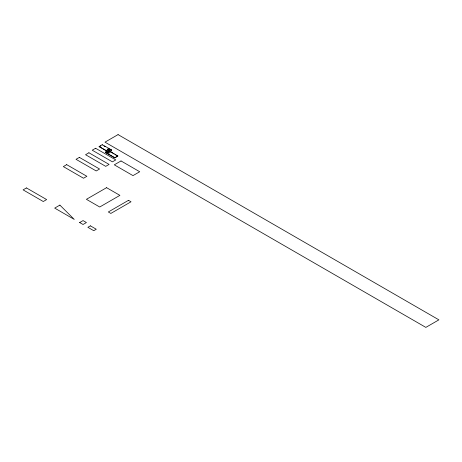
<?xml version="1.0" encoding="UTF-8"?>
<svg xmlns="http://www.w3.org/2000/svg" width="462" height="462" viewBox="0 0 462 462"><rect width="100%" height="100%" fill="white"/><g stroke="black" fill="none" stroke-linecap="round" stroke-linejoin="round"><path stroke-width="0.69" d="M109.812 150.907L108.905 150.398L108.518 150.635L110.089 151.836L111.689 150L102.229 144.693L99.134 146.558L106.404 150.953L107.958 149.093L109.644 149.954L109.575 150.323L109.569 150M106.404 150.953L107.883 149.232M107.773 152.073L107.311 152.35L108.997 153.211L110.557 151.675L117.827 156.075L114.732 157.935L105.267 152.304L106.872 150.797L108.437 151.675L108.056 152.229L107.346 151.421L106.913 151.68L107.773 152.073L107.392 152.627M105.278 152.627L106.266 151.698M106.872 150.797L106.762 151.23L106.757 150.907M110.089 151.836L111.689 150M99.139 146.876L100.687 145.946M107.889 149.555L107.958 149.093M109.188 150.554L109.644 149.954M107.964 149.417L109.65 150.277M107.346 151.421L108.056 152.229M108.524 150.953L108.905 150.398M107.351 151.744L107.074 152.09M107.513 151.831L107.502 151.507M109.61 150.883L110.043 150.624L109.182 150.231M108.05 151.906L108.437 151.675M114.732 157.935L117.822 155.752M79.689 222.545L83.05 220.605L86.417 222.545L83.05 224.486L79.568 222.476M104.008 146.009L105.192 146.673M108.148 148.331L109.327 148.995M110.51 149.659L111.694 150.323M108.911 150.722L109.534 151.074M108.518 150.635L110.083 151.513M114.195 154.037L110.557 151.675M115.408 154.712L117.827 156.075M99.134 146.558L106.399 150.635M106.884 151.12L108.449 151.998M107.155 152.044L107.779 152.396M105.267 152.304L114.726 157.611M110.199 151.397L110.204 151.721M109.488 149.867L109.419 150.237M108.674 150.722L108.68 151.045M108.281 151.588L108.287 151.906M107.802 149.191L107.808 149.509M107.548 152.714L107.542 152.396L107.473 152.76M102.229 144.693L102.235 145.016M118.064 134.609L104.995 142.152L425.837 327.391L438.9 319.848L118.064 134.609M26.461 187.93L23.1 189.87L43.278 201.519L46.639 199.578L26.461 187.93M66.701 164.651L63.34 166.591L83.512 178.24L86.879 176.299L66.701 164.651M79.389 157.375L76.028 159.315L96.206 170.963L99.567 169.023L79.389 157.375M95.605 148.262L92.244 150.202L112.416 161.85L115.783 159.91L95.605 148.262M88.912 152.772L85.551 154.712L105.729 166.36L109.09 164.42L88.912 152.772M121.015 160.949L114.293 164.83L132.987 175.624L139.715 171.743L121.015 160.949M59.881 205.111L54.689 208.108L74.266 219.41L59.881 205.111M106.583 187.676L86.406 199.324L99.723 207.011L119.901 195.362L106.583 187.676M128.5 200.329L108.327 211.977L110.845 213.432L131.023 201.784L128.5 200.329M90.396 225.849L87.872 227.304L93.757 230.7L96.281 229.244L90.396 225.849"/></g></svg>
